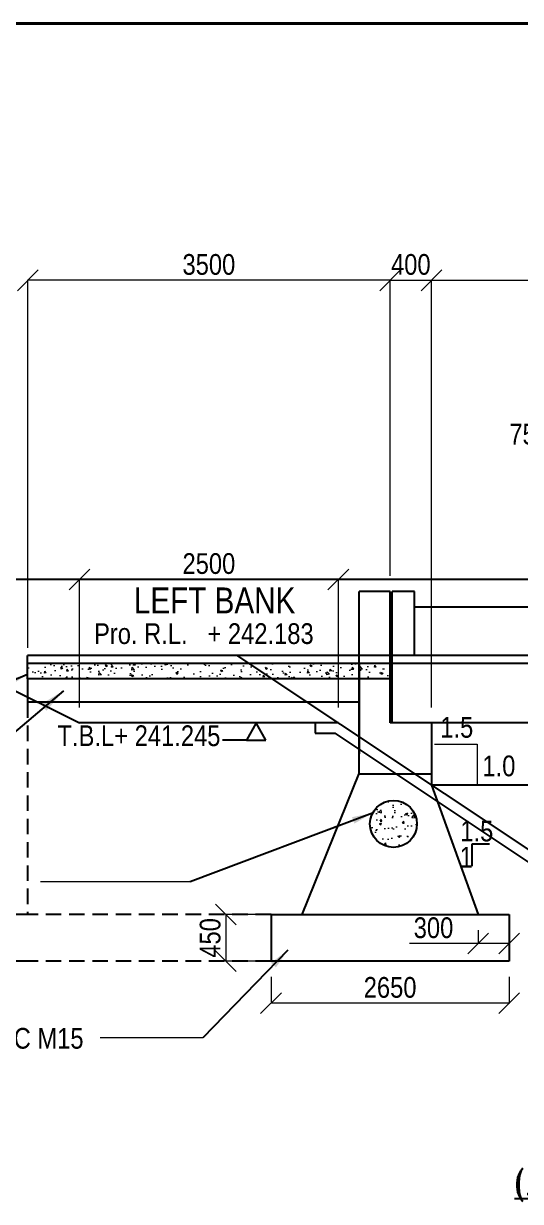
# Model space of a CAD drawing. Header units: millimetres. Extents: x 1141051 to 1203101, y -243934 to -204202.
# Drawn here: x 1151228 to 1156026, y -215574 to -204202 of the extents above; entities that cross this region are included whole.
import ezdxf
from ezdxf.enums import TextEntityAlignment as Align

# ---------------------------------------------------------------- set-up
doc = ezdxf.new("R2010")
doc.units = ezdxf.units.MM
doc.header["$LTSCALE"] = 300
doc.header["$MEASUREMENT"] = 0
doc.linetypes.add('DASHED', pattern=[0.75, 0.5, -0.25])
for name, color, linetype, lineweight in [('adding', 7, 'Continuous', 25), ('elevations', 7, 'Continuous', 25), ('MAIN', 7, 'Continuous', 25), ('text', 7, 'Continuous', 25)]:
    doc.layers.add(name, color=color, linetype=linetype, lineweight=lineweight)
doc.layers.add('steel', color=1, linetype='Continuous')
doc.styles.add('ARIAL NARROW', font='ARIALN.TTF', dxfattribs={"height": 250})
doc.styles.add('ROMANT', font='romant')
doc.styles.get("Standard").update_dxf_attribs({"font": 'ARIALN.TTF', "height": 200})
doc.dimstyles.new('ISO-25', dxfattribs={"dimtxt": 200, "dimasz": 200, "dimexe": 1.25, "dimexo": 150, "dimgap": 50, "dimtad": 1, "dimdec": 1, "dimdsep": 46, "dimtxsty": 'Standard', "dimblk": 'OBLIQUE', "dimcen": 2.5, "dimdle": 1.25, "dimclrd": 6, "dimclre": 5, "dimclrt": 1, "dimadec": 0, "dimazin": 0, "dimtfac": 1, "dimtdec": 1, "dimtmove": 0, "dimatfit": 3, "dimfxl": 1, "dimlwd": 15, "dimlwe": 13, "dimarcsym": 0})
doc.dimstyles.new('STANDARD$7', dxfattribs={"dimtxt": 2, "dimasz": 2, "dimexe": 1.25, "dimexo": 0.625, "dimtad": 1, "dimdec": 0, "dimlfac": 0.5, "dimdsep": 46, "dimtxsty": 'ARIAL NARROW', "dimcen": 2.5, "dimdle": 0.1, "dimse1": 1, "dimse2": 1, "dimadec": 0, "dimazin": 0, "dimtfac": 1, "dimtdec": 0, "dimtmove": 0, "dimatfit": 3, "dimfxl": 1, "dimtolj": 1, "dimtzin": 0, "dimarcsym": 0})

# ---------------------------------------------------------------- blocks, each defined once
blk = doc.blocks.new('_Oblique')
at = {"color": 0, "linetype": 'ByBlock', "lineweight": -2}
blk.add_line((-0.5, -0.5), (0.5, 0.5), dxfattribs=at)
blk = doc.blocks.new('*D9')
at = {"layer": 'Defpoints', "color": 0, "linetype": 'ByBlock', "transparency": 16777216}
for p in [(1151269, -206681), (1154768, -209684), (1151269, -210379)]:
    blk.add_point(p, dxfattribs=at)
at = {"layer": 'steel', "color": 6, "linetype": 'Continuous', "lineweight": 15, "transparency": 16777216}
blk.add_line((1154770, -206681), (1151267, -206681), dxfattribs=at)
at = {"layer": 'steel', "color": 5, "linetype": 'ByBlock', "lineweight": 13, "transparency": 16777216}
for p, q in [((1151269, -210229), (1151269, -206680)), ((1154768, -209534), (1154768, -206680))]:
    blk.add_line(p, q, dxfattribs=at)
at = {"layer": 'steel', "color": 6, "linetype": 'ByBlock', "lineweight": 15, "transparency": 16777216, "xscale": 200, "yscale": 200, "zscale": 200, "rotation": 180}
blk.add_blockref('_Oblique', (1151269, -206681), dxfattribs=at)
at = {"layer": 'steel', "color": 6, "linetype": 'ByBlock', "lineweight": 15, "transparency": 16777216, "xscale": 200, "yscale": 200, "zscale": 200}
blk.add_blockref('_Oblique', (1154768, -206681), dxfattribs=at)
at = {"layer": 'steel', "color": 1, "linetype": 'ByBlock', "lineweight": 35, "transparency": 16777216, "insert": (1153018, -206529), "char_height": 200, "attachment_point": 5}
blk.add_mtext('3500', dxfattribs=at)
blk = doc.blocks.new('*D11')
at = {"layer": 'Defpoints', "color": 0, "linetype": 'ByBlock', "transparency": 16777216}
for p in [(1155168, -206681), (1154768, -209684), (1155168, -210804)]:
    blk.add_point(p, dxfattribs=at)
at = {"layer": 'steel', "color": 6, "linetype": 'Continuous', "lineweight": 15, "transparency": 16777216}
blk.add_line((1154767, -206681), (1155169, -206681), dxfattribs=at)
at = {"layer": 'steel', "color": 5, "linetype": 'ByBlock', "lineweight": 13, "transparency": 16777216}
for p, q in [((1154768, -209534), (1154768, -206680)), ((1155168, -210654), (1155168, -206680))]:
    blk.add_line(p, q, dxfattribs=at)
at = {"layer": 'steel', "color": 6, "linetype": 'ByBlock', "lineweight": 15, "transparency": 16777216, "xscale": 200, "yscale": 200, "zscale": 200, "rotation": 180}
blk.add_blockref('_Oblique', (1154768, -206681), dxfattribs=at)
at = {"layer": 'steel', "color": 6, "linetype": 'ByBlock', "lineweight": 15, "transparency": 16777216, "xscale": 200, "yscale": 200, "zscale": 200}
blk.add_blockref('_Oblique', (1155168, -206681), dxfattribs=at)
at = {"layer": 'steel', "color": 1, "linetype": 'ByBlock', "lineweight": 35, "transparency": 16777216, "insert": (1154968, -206529), "char_height": 200, "attachment_point": 5}
blk.add_mtext('400', dxfattribs=at)
blk = doc.blocks.new('*D12')
at = {"layer": 'Defpoints', "color": 0, "linetype": 'ByBlock', "transparency": 16777216}
for p in [(1160719, -206681), (1160719, -208492), (1155168, -210954)]:
    blk.add_point(p, dxfattribs=at)
at = {"layer": 'steel', "color": 6, "linetype": 'Continuous', "lineweight": 15, "transparency": 16777216}
blk.add_line((1155167, -206681), (1160720, -206681), dxfattribs=at)
at = {"layer": 'steel', "color": 5, "linetype": 'ByBlock', "lineweight": 13, "transparency": 16777216}
for p, q in [((1155168, -210804), (1155168, -206680)), ((1160719, -208342), (1160719, -206680))]:
    blk.add_line(p, q, dxfattribs=at)
at = {"layer": 'steel', "color": 6, "linetype": 'ByBlock', "lineweight": 15, "transparency": 16777216, "xscale": 200, "yscale": 200, "zscale": 200, "rotation": 180}
blk.add_blockref('_Oblique', (1155168, -206681), dxfattribs=at)
at = {"layer": 'steel', "color": 6, "linetype": 'ByBlock', "lineweight": 15, "transparency": 16777216, "xscale": 200, "yscale": 200, "zscale": 200}
blk.add_blockref('_Oblique', (1160719, -206681), dxfattribs=at)
at = {"layer": 'steel', "color": 1, "linetype": 'ByBlock', "lineweight": 35, "transparency": 16777216, "insert": (1157943, -206529), "char_height": 200, "attachment_point": 5}
blk.add_mtext('6000', dxfattribs=at)
blk = doc.blocks.new('*D14')
at = {"layer": 'Defpoints', "color": 0, "linetype": 'ByBlock', "transparency": 16777216}
for p in [(1154268, -209569), (1151768, -210954), (1154268, -210954)]:
    blk.add_point(p, dxfattribs=at)
at = {"layer": 'MAIN', "color": 6, "linetype": 'Continuous', "lineweight": 15, "transparency": 16777216}
blk.add_line((1151767, -209569), (1154269, -209569), dxfattribs=at)
at = {"layer": 'MAIN', "color": 5, "linetype": 'ByBlock', "lineweight": 13, "transparency": 16777216}
for p, q in [((1151768, -210804), (1151768, -209568)), ((1154268, -210804), (1154268, -209568))]:
    blk.add_line(p, q, dxfattribs=at)
at = {"layer": 'MAIN', "color": 6, "linetype": 'ByBlock', "lineweight": 15, "transparency": 16777216, "xscale": 200, "yscale": 200, "zscale": 200, "rotation": 180}
blk.add_blockref('_Oblique', (1151768, -209569), dxfattribs=at)
at = {"layer": 'MAIN', "color": 6, "linetype": 'ByBlock', "lineweight": 15, "transparency": 16777216, "xscale": 200, "yscale": 200, "zscale": 200}
blk.add_blockref('_Oblique', (1154268, -209569), dxfattribs=at)
at = {"layer": 'MAIN', "color": 1, "linetype": 'ByBlock', "transparency": 16777216, "insert": (1153018, -209417), "char_height": 200, "attachment_point": 5}
blk.add_mtext('2500', dxfattribs=at)
blk = doc.blocks.new('*D39')
at = {"layer": 'Defpoints', "color": 0, "linetype": 'ByBlock', "transparency": 16777216}
for p in [(1153618, -213255), (1155918, -213255), (1153618, -213661)]:
    blk.add_point(p, dxfattribs=at)
at = {"layer": 'MAIN', "color": 5, "linetype": 'ByBlock', "lineweight": 13, "transparency": 16777216}
for p, q in [((1153618, -213405), (1153618, -213662)), ((1155918, -213405), (1155918, -213662))]:
    blk.add_line(p, q, dxfattribs=at)
at = {"layer": 'MAIN', "color": 6, "linetype": 'Continuous', "lineweight": 15, "transparency": 16777216}
blk.add_line((1155919, -213661), (1153617, -213661), dxfattribs=at)
at = {"layer": 'MAIN', "color": 6, "linetype": 'ByBlock', "lineweight": 15, "transparency": 16777216, "xscale": 200, "yscale": 200, "zscale": 200, "rotation": 180}
blk.add_blockref('_Oblique', (1153618, -213661), dxfattribs=at)
at = {"layer": 'MAIN', "color": 6, "linetype": 'ByBlock', "lineweight": 15, "transparency": 16777216, "xscale": 200, "yscale": 200, "zscale": 200}
blk.add_blockref('_Oblique', (1155918, -213661), dxfattribs=at)
at = {"layer": 'MAIN', "color": 1, "linetype": 'ByBlock', "transparency": 16777216, "insert": (1154768, -213509), "char_height": 200, "attachment_point": 5}
blk.add_mtext('2650', dxfattribs=at)
blk = doc.blocks.new('*D28')
at = {"layer": 'Defpoints', "color": 0, "linetype": 'ByBlock', "transparency": 16777216}
for p in [(1153618, -212805), (1153183, -213255), (1153618, -213255)]:
    blk.add_point(p, dxfattribs=at)
at = {"layer": 'MAIN', "color": 5, "linetype": 'ByBlock', "lineweight": 13, "transparency": 16777216}
for p, q in [((1153468, -212805), (1153182, -212805)), ((1153468, -213255), (1153182, -213255))]:
    blk.add_line(p, q, dxfattribs=at)
at = {"layer": 'MAIN', "color": 6, "linetype": 'Continuous', "lineweight": 15, "transparency": 16777216}
blk.add_line((1153183, -212804), (1153183, -213256), dxfattribs=at)
at = {"layer": 'MAIN', "color": 6, "linetype": 'ByBlock', "lineweight": 15, "transparency": 16777216, "xscale": 200, "yscale": 200, "zscale": 200}
for p, rotation in [((1153183, -212805), 90), ((1153183, -213255), 270)]:
    blk.add_blockref('_Oblique', p, dxfattribs=dict(at, rotation=rotation))
at = {"layer": 'MAIN', "color": 1, "linetype": 'ByBlock', "transparency": 16777216, "insert": (1153031, -213030), "char_height": 200, "attachment_point": 5, "rotation": 90}
blk.add_mtext('450', dxfattribs=at)
blk = doc.blocks.new('*D40')
at = {"layer": 'Defpoints', "color": 0, "linetype": 'ByBlock', "transparency": 16777216}
for p in [(1155618, -212805), (1155918, -212805), (1155618, -213085)]:
    blk.add_point(p, dxfattribs=at)
at = {"layer": 'MAIN', "color": 5, "linetype": 'ByBlock', "lineweight": 13, "transparency": 16777216}
for p, q in [((1155618, -212955), (1155618, -213087)), ((1155918, -212955), (1155918, -213087))]:
    blk.add_line(p, q, dxfattribs=at)
at = {"layer": 'MAIN', "color": 6, "linetype": 'Continuous', "lineweight": 15, "transparency": 16777216}
for p, q in [((1155618, -213085), (1154956, -213085)), ((1155919, -213085), (1155618, -213085))]:
    blk.add_line(p, q, dxfattribs=at)
at = {"layer": 'MAIN', "color": 6, "linetype": 'ByBlock', "lineweight": 15, "transparency": 16777216, "xscale": 200, "yscale": 200, "zscale": 200, "rotation": 180}
blk.add_blockref('_Oblique', (1155618, -213085), dxfattribs=at)
at = {"layer": 'MAIN', "color": 6, "linetype": 'ByBlock', "lineweight": 15, "transparency": 16777216, "xscale": 200, "yscale": 200, "zscale": 200}
blk.add_blockref('_Oblique', (1155918, -213085), dxfattribs=at)
at = {"layer": 'MAIN', "color": 1, "linetype": 'ByBlock', "transparency": 16777216, "insert": (1155187, -212933), "char_height": 200, "attachment_point": 5}
blk.add_mtext('300', dxfattribs=at)

msp = doc.modelspace()

# ---------------------------------------------------------------- hatches: boundary and pattern name
at = {"layer": 'MAIN', "lineweight": 9}
h = msp.add_hatch(dxfattribs=at)
h.set_pattern_fill('AR-CONC', color=0, scale=30, style=0)
h.set_pattern_definition([(130, (1477385.45, -91595.85), (-215.178055, -18.82564), [22.5, -247.5]), (185, (1477385.45, -91595.85), (41.6254, 225.65764), [18, -198]), (79.5486, (1477367.52, -91597.42), (-173.55281, 206.83186), [19.12206, -210.34263]), (133.8158, (1477385.45, -91535.85), (-320.17231, -49.6557), [33.75, -371.25]), (83.3644, (1477358.77, -91540), (-280.3988, 292.23536), [28.6831, -315.5139]), (188.8158, (1477385.45, -91535.85), (-280.39858, 292.23558), [27, -297]), (159, (1477355.45, -91550.85), (-179.07212, -120.78567), [22.5, -247.5]), (214, (1477355.45, -91550.85), (-72.9946, 217.54501), [18, -198]), (108.5486, (1477340.53, -91560.92), (-252.06679, 96.75915), [19.12206, -210.34263]), (142.5, (1477385.45, -91595.85), (-3.647957, 99.868156), [0, -195.6, 0, -201, 0, -198.75]), (172.5, (1477385.45, -91595.85), (-78.92086, 118.323514), [0, -114.6, 0, -191.1, 0, -75.75]), (212.5, (1477452.35, -91595.85), (-160.14673, -6.766462), [0, -75, 0, -234, 0, -310.5]), (222.5, (1477482.35, -91595.85), (-174.95585, 30.031495), [0, -97.5, 0, -155.4, 0, -220.5])])
h.paths.add_polyline_path([(1151267.91, -210379.37), (1154468.28, -210379.37), (1154468.28, -210529.37), (1151267.91, -210529.37)])
h.paths.add_polyline_path([(1154468.28, -210379.37), (1154768.28, -210379.37), (1154768.28, -210404.37), (1154768.28, -210529.37), (1154468.28, -210529.37)])
h = msp.add_hatch(dxfattribs=at)
h.set_pattern_fill('AR-CONC', color=0, scale=30, style=0)
h.set_pattern_definition([(50, (600621.18, -313955.96), (215.178055, -18.82564), [22.5, -247.5]), (355, (600621.18, -313955.96), (-41.6254, 225.65764), [18, -198]), (100.4514, (600639.1, -313957.53), (173.552815, 206.83186), [19.12206, -210.34263]), (46.1842, (600621.18, -313895.96), (320.17231, -49.6557), [33.75, -371.25]), (96.6356, (600647.86, -313900.1), (280.39881, 292.23536), [28.68309, -315.5139]), (351.1842, (600621.18, -313895.96), (280.39858, 292.23558), [27, -297]), (21, (600651.18, -313910.96), (179.072116, -120.785667), [22.5, -247.5]), (326, (600651.18, -313910.96), (72.9946, 217.54501), [18, -198]), (71.4514, (600666.1, -313921.03), (252.06679, 96.75915), [19.12206, -210.34263]), (37.5, (600621.175, -313955.964), (3.647957, 99.868156), [0, -195.6, 0, -201, 0, -198.75]), (7.5, (600621.18, -313955.96), (78.920861, 118.323514), [0, -114.6, 0, -191.1, 0, -75.75]), (327.5, (600554.275, -313955.964), (160.146731, -6.766462), [0, -75, 0, -234, 0, -310.5]), (317.5, (600524.28, -313955.96), (174.95585, 30.031495), [0, -97.5, 0, -155.4, 0, -220.5])])
edge = h.paths.add_edge_path()
edge.add_arc((1154800.45, -211929.09), 226.79, 180, 540, ccw=False)

# ---------------------------------------------------------------- linework, layer by layer
at = {"layer": 'adding', "color": 0, "linetype": 'ByBlock'}
for p in [(1150978.1, -210559.37), (1154268.06, -210954.37)]:
    msp.add_line(p, (1151768.03, -210954.37), dxfattribs=at)
at = {"layer": 'elevations', "color": 0, "linetype": 'ByBlock'}
for p, q in [((1153473.99, -210954.37), (1153380.31, -211119.54)), ((1153567.66, -211119.54), (1153473.99, -210954.37)), ((1153380.31, -211119.54), (1153150.06, -211119.54)), ((1153380.31, -211119.54), (1153567.66, -211119.54))]:
    msp.add_line(p, q, dxfattribs=at)
at = {"layer": 'MAIN', "color": 0, "lineweight": 40}
msp.add_line((1141051.09, -204201.98), (1202357.14, -204201.98), dxfattribs=at)
at = {"layer": 'MAIN', "color": 0, "linetype": 'ByBlock'}
for p, q in [((1154768.28, -209684.37), (1154468.28, -209684.37)), ((1154468.28, -210284.37), (1154468.28, -209684.37)), ((1154768.28, -209684.37), (1154468.51, -209684.37)), ((1154708.28, -209684.37), (1154528.28, -209684.37)), ((1154708.51, -209684.37), (1154528.51, -209684.37)), ((1154768.28, -210379.37), (1154768.28, -209684.37)), ((1154788.51, -210379.37), (1154788.51, -209684.37)), ((1155003.51, -209684.37), (1154788.51, -209684.37)), ((1155003.88, -209684.37), (1154788.88, -209684.37)), ((1155003.88, -210304.37), (1155003.88, -209684.37)), ((1154468.28, -211441.84), (1154468.28, -210259.37)), ((1151868.03, -210304.37), (1151267.64, -210304.37)), ((1151267.91, -210529.37), (1151267.64, -210304.37)), ((1154767.24, -210379.37), (1151267.64, -210379.37)), ((1154767.61, -210379.37), (1151368.01, -210379.37)), ((1157943.51, -210304.37), (1151868.03, -210304.37)), ((1156445.28, -212404.37), (1153292.07, -210304.37)), ((1154468.28, -210379.37), (1154468.28, -211254.37)), ((1154768.28, -210304.37), (1154768.28, -210284.37)), ((1154768.28, -210954.37), (1154768.28, -210379.37)), ((1154768.28, -210404.37), (1154768.28, -210379.37)), ((1157943.51, -210379.37), (1154768.28, -210379.37)), ((1154788.51, -210304.37), (1154788.51, -210284.37)), ((1154788.51, -210954.37), (1154788.51, -210379.37)), ((1154768.28, -210529.37), (1151267.91, -210529.37)), ((1151267.91, -210529.37), (1151267.91, -210754.37)), ((1154468.06, -210724.37), (1154468.06, -210954.37)), ((1154468.28, -210754.37), (1151267.91, -210754.37)), ((1154268.06, -210954.37), (1154043.06, -210954.37)), ((1154268.06, -210954.37), (1154043.06, -210954.37)), ((1154043.06, -210954.37), (1154043.06, -211054.37)), ((1157943.51, -210954.37), (1154768.28, -210954.37)), ((1155168.06, -210954.37), (1155168.12, -211554.37)), ((1154043.06, -211054.37), (1154237.78, -211054.37)), ((1156412.66, -212504.28), (1154237.78, -211054.37)), ((1153918.06, -212804.75), (1154468.28, -211441.84)), ((1154467.61, -211444.4), (1155167.61, -211444.4)), ((1155168.06, -211553.75), (1155618.06, -212804.75)), ((1157943.06, -211554.37), (1155168.12, -211554.37)), ((1153618.06, -212804.75), (1153618.06, -213254.75)), ((1153618.06, -212804.75), (1155618.06, -212804.75)), ((1155618.06, -212804.75), (1155918.06, -212804.75)), ((1155918.06, -212804.75), (1155918.06, -213254.75)), ((1155918.06, -213254.75), (1153618.06, -213254.75))]:
    msp.add_line(p, q, dxfattribs=at)
at = {"layer": 'MAIN', "color": 0, "lineweight": 9}
for p, q in [((1154528.28, -209684.37), (1154468.28, -209684.37)), ((1155195.68, -211159.04), (1155607.28, -211159.04)), ((1155607.28, -211159.04), (1155607.28, -211554.37)), ((1152838.55, -212487.69), (1151393.23, -212487.69)), ((1152961.15, -213995.86), (1151968.25, -213995.86))]:
    msp.add_line(p, q, dxfattribs=at)
at = {"layer": 'MAIN', "color": 0, "linetype": 'ByBlock'}
msp.add_lwpolyline([(1155003.88, -209834.37), (1160882.71, -209834.37), (1160882.71, -210304.37), (1155003.88, -210304.37)], close=True, dxfattribs=at)
msp.add_circle((1154800.45, -211929.09), 226.79, dxfattribs=at)
at = {"layer": 'MAIN', "color": 0, "lineweight": 9}
msp.add_arc((1155917.56, -213254.25), 0.5, 270, 0, dxfattribs=at)
at = {"layer": 'text', "color": 0, "linetype": 'ByBlock'}
for p, q in [((1163868.06, -209568.91), (1149235.84, -209568.91)), ((1155727.59, -212126.17), (1155556.38, -212126.17)), ((1155556.38, -212126.17), (1155556.38, -212338.1))]:
    msp.add_line(p, q, dxfattribs=at)
at = {"layer": 'text', "color": 0, "linetype": 'DASHED'}
for p, q in [((1151267.91, -210754.37), (1151267.91, -212804.75)), ((1151267.91, -212804.75), (1150835.27, -212804.75)), ((1153618.06, -212804.75), (1151267.91, -212804.75)), ((1151267.91, -213254.75), (1150835.27, -213254.75)), ((1153618.06, -213254.75), (1151267.91, -213254.75))]:
    msp.add_line(p, q, dxfattribs=at)

# ---------------------------------------------------------------- texts
at = {"color": 0, "style": 'ROMANT', "width": 0.9}
msp.add_text('%%U(ALONG THE      OF ROAD WAY)', height=210, dxfattribs=at).set_placement((1158253.66, -215504.42), align=Align.CENTER)
at = {"layer": 'elevations', "color": 0, "linetype": 'ByBlock', "style": 'ARIAL NARROW'}
for s, p in [('75 MM THICK WEARING COAT', (1155919.23, -208266.25)), ('Pro. R.L.   + 242.183', (1151909.07, -210192.09)), ('T.B.L+ 241.245', (1151556.23, -211177.91))]:
    msp.add_text(s, height=200, dxfattribs=at).set_placement(p)
at = {"layer": 'elevations', "color": 0, "linetype": 'ByBlock', "insert": (1151807.83, -214000.64), "char_height": 200, "attachment_point": 6, "style": 'ARIAL NARROW'}
msp.add_mtext('ABUTMENT FOUNDATION IN CC M15', dxfattribs=at)
at = {"layer": 'MAIN', "color": 0, "linetype": 'ByBlock', "style": 'ARIAL NARROW'}
msp.add_text('LEFT BANK', height=250, dxfattribs=at).set_placement((1152293.78, -209896.68))
at = {"layer": 'MAIN', "color": 0, "lineweight": 9, "char_height": 200, "width": 2930.8252, "attachment_point": 1, "style": 'ARIAL NARROW'}
for s, insert in [('1.5', (1155252.27, -210896.92)), ('1.0', (1155659.26, -211269.4))]:
    msp.add_mtext(s, dxfattribs=dict(at, insert=insert))
at = {"layer": 'text', "color": 0, "linetype": 'ByBlock', "char_height": 200, "width": 100.4909, "attachment_point": 1}
for s, insert in [('1.5', (1155445.85, -211898.24)), ('1', (1155438.77, -212151.16))]:
    msp.add_mtext(s, dxfattribs=dict(at, insert=insert))

# ---------------------------------------------------------------- dimensions: what is measured, and where the dimension line sits
at = {"layer": 'MAIN', "color": 0, "linetype": 'ByBlock'}
dim = msp.add_linear_dim(base=(1154268.06, -209568.91), p1=(1151768.03, -210954.37), p2=(1154268.06, -210954.37), dimstyle='ISO-25', dxfattribs=at)
dim.commit()
dim.dimension.update_dxf_attribs({"geometry": '*D14', "text_midpoint": (1153018.04, -209416.79)})
dim = msp.add_linear_dim(base=(1153183.19, -213254.75), p1=(1153618.06, -212804.75), p2=(1153618.06, -213254.75), angle=90, dimstyle='ISO-25', dxfattribs=at)
dim.commit()
dim.dimension.update_dxf_attribs({"geometry": '*D28', "text_midpoint": (1153183.19, -213029.75), "dimtype": 160})
dim = msp.add_linear_dim(base=(1155618.06, -213085.31), p1=(1155918.06, -212804.75), p2=(1155618.06, -212804.75), angle=180, dimstyle='ISO-25', dxfattribs=at)
dim.commit()
dim.dimension.update_dxf_attribs({"geometry": '*D40', "text_midpoint": (1155187.16, -212933.19)})
dim = msp.add_linear_dim(base=(1153618.06, -213661.14), p1=(1155918.06, -213254.75), p2=(1153618.06, -213254.75), angle=180, text='2650', dimstyle='ISO-25', dxfattribs=at)
dim.commit()
dim.dimension.update_dxf_attribs({"geometry": '*D39', "text_midpoint": (1154768.06, -213509.02)})
at = {"layer": 'steel', "color": 0, "linetype": 'ByBlock', "lineweight": 35}
dim = msp.add_linear_dim(base=(1151268.53, -206681.03), p1=(1154768.28, -209684.37), p2=(1151268.53, -210379.37), angle=180, text='3500', dimstyle='ISO-25', dxfattribs=at)
dim.commit()
dim.dimension.update_dxf_attribs({"geometry": '*D9', "text_midpoint": (1153018.41, -206528.91)})
dim = msp.add_linear_dim(base=(1155168.06, -206681.03), p1=(1154768.28, -209684.37), p2=(1155168.06, -210804.37), text='400', dimstyle='ISO-25', dxfattribs=at)
dim.commit()
dim.dimension.update_dxf_attribs({"geometry": '*D11', "text_midpoint": (1154968.17, -206681.03), "dimtype": 160})
dim = msp.add_linear_dim(base=(1160718.51, -206681.03), p1=(1155168.06, -210954.37), p2=(1160718.51, -208492.41), text='6000', dimstyle='ISO-25', dxfattribs=at)
dim.commit()
dim.dimension.update_dxf_attribs({"geometry": '*D12', "text_midpoint": (1157943.28, -206528.91)})

# ---------------------------------------------------------------- leaders
at = {"layer": 'MAIN', "color": 0, "lineweight": 9}
for points, override in [([(1151267.64, -210486.48), (1150089.39, -210988.6)], {"dimtxt": 200, "dimasz": 200, "dimexe": 0.18, "dimexo": 0.0625, "dimgap": 0.09, "dimtad": 0, "dimtoh": 1, "dimlfac": 1, "dimzin": 0, "dimcen": 0.09, "dimtdec": 4, "dimtofl": 0}), ([(1151614.08, -210643.76), (1150518.95, -211571.68), (1150037, -211571.68)], {"dimtxt": 300, "dimasz": 250, "dimexe": 0.18, "dimexo": 0.0625, "dimgap": 0.09, "dimtad": 0, "dimtoh": 1, "dimlfac": 1, "dimzin": 0, "dimcen": 0.09, "dimdle": 200, "dimtdec": 4, "dimtofl": 0}), ([(1154599.26, -211824.41), (1152838.55, -212487.69)], {"dimtxt": 200, "dimasz": 200, "dimexe": 0.18, "dimexo": 0.0625, "dimgap": 0.09, "dimtad": 0, "dimtoh": 1, "dimlfac": 1, "dimzin": 0, "dimcen": 0.09, "dimtdec": 4, "dimtofl": 0}), ([(1153780.27, -213148.92), (1152961.15, -213995.86)], {"dimtxt": 200, "dimasz": 200, "dimexe": 0.18, "dimexo": 0.0625, "dimgap": 0.09, "dimtad": 0, "dimtoh": 1, "dimlfac": 1, "dimzin": 0, "dimcen": 0.09, "dimtdec": 4, "dimtofl": 0})]:
    msp.add_leader(points, dimstyle='STANDARD$7', override=override, dxfattribs=at)

doc.saveas('drawing.dxf')
